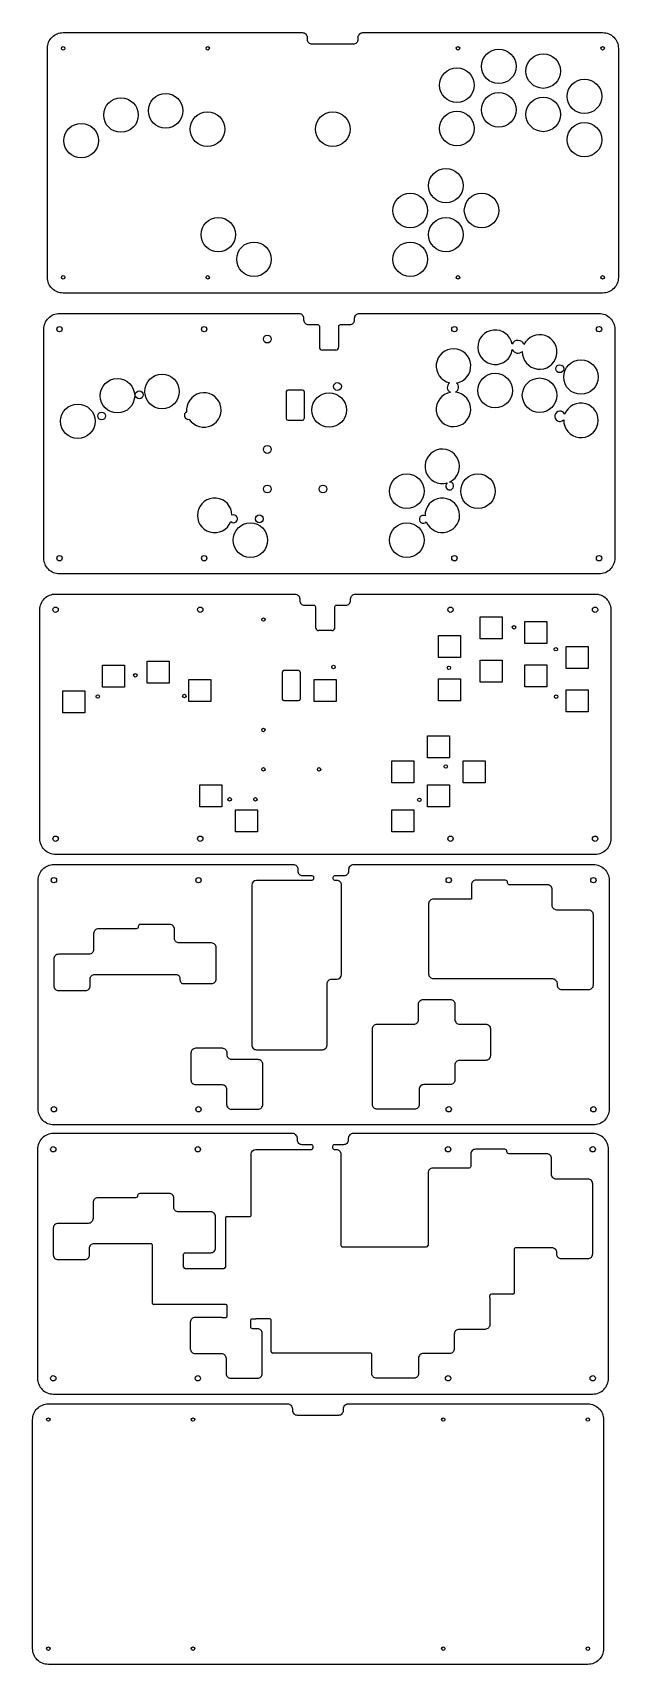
# Model space of a CAD drawing. Header units: inches. Extents: x 3 to 375, y 2 to 1042.
import ezdxf

# ---------------------------------------------------------------- set-up
doc = ezdxf.new("R2010")
doc.units = ezdxf.units.IN
doc.header["$MEASUREMENT"] = 0

msp = doc.modelspace()

# ---------------------------------------------------------------- linework, layer by layer
at = {"linetype": 'Continuous'}
for p, q in [((195.7, 839.5), (187.3, 839.5)), ((174.6, 814), (165.2, 814)), ((193.2, 660.8), (184.8, 660.8)), ((172.1, 635.3), (162.7, 635.3))]:
    msp.add_line(p, q, dxfattribs=at)
for p, q in [((164.2, 813), (164.2, 795.8)), ((175.6, 813), (175.6, 795.8)), ((165.2, 794.8), (174.6, 794.8)), ((161.7, 634.3), (161.7, 617.2)), ((173.1, 634.3), (173.1, 617.2)), ((162.7, 616.2), (172.1, 616.2)), ((125.5, 286.5), (125.5, 255.4)), ((254.4, 270.8), (254.4, 269.2)), ((99.9, 254.4), (124.5, 254.4)), ((125.7, 231.6), (79.9, 231.6)), ((126.7, 224.3), (126.7, 230.6)), ((293.7, 235.7), (293.7, 237.2)), ((308.4, 238.2), (294.7, 238.2)), ((123.2, 223.3), (125.7, 223.3))]:
    msp.add_line(p, q)
for points in [[(213, 1041.7), (365.5, 1041.7, -0.414214), (375.5, 1031.7), (375.5, 885.8, -0.414214), (365.5, 875.8), (22.3, 875.8, -0.414214), (12.3, 885.8), (12.3, 1031.7, -0.414214), (22.3, 1041.7), (174.5, 1041.7, -0.414214), (177.5, 1038.7), (177.5, 1037.5, 0.414214), (180.5, 1034.5), (207, 1034.5, 0.414214), (210, 1037.5), (210, 1038.7, -0.414214)], [(180.6, 501.7), (145.3, 501.7, 0.414213), (142.3, 498.7), (142.3, 396.8, 0.414214), (145.3, 393.8), (187.2, 393.8, 0.414214), (190.2, 396.8), (190.2, 435.8, -0.414214), (193.2, 438.8), (196.4, 438.8, 0.414134), (199.4, 441.8), (199.4, 498.7, 0.414294), (196.4, 501.7), (195.1, 501.7, -0.414214), (194.1, 502.7), (194.1, 503.7, -0.414214), (195.1, 504.7), (201.1, 504.7, 0.414214), (204.1, 507.7), (204.1, 508.8, -0.414214), (207.1, 511.8), (359.6, 511.8, -0.414214), (369.6, 501.8), (369.6, 355.9, -0.414214), (359.6, 345.9), (16.4, 345.9, -0.414214), (6.4, 355.9), (6.4, 501.8, -0.414214), (16.4, 511.8), (168.6, 511.8, -0.414214), (171.6, 508.8), (171.6, 507.7, 0.414214), (174.6, 504.7), (180.6, 504.7, -0.414214), (181.6, 503.7), (181.6, 502.7, -0.414213)], [(254.8, 486.8), (254.8, 442.1, 0.414214), (257.8, 439.1), (333.5, 439.1, -0.414214), (336.5, 436.1), (336.5, 435.1, 0.414214), (339.5, 432.1), (356.6, 432.1, 0.414214), (359.6, 435.1), (359.6, 479.8, 0.414214), (356.6, 482.8), (336.4, 482.8, -0.414214), (333.4, 485.8), (333.4, 495.8, 0.414214), (330.4, 498.8), (306.4, 498.8, -0.414214), (305, 500.2), (305, 500.4, 0.414214), (303.6, 501.8), (285, 501.8, 0.414214), (282, 498.8), (282, 489.8), (257.8, 489.8, 0.414214)], [(96.6, 439.4), (96.6, 438.3, 0.414214), (99, 435.9), (116.7, 435.9, 0.414214), (119.7, 438.9), (119.7, 458.8, 0.414214), (116.7, 461.8), (96.1, 461.8, -0.414214), (93.1, 464.8), (93.1, 470.6, 0.414214), (90.1, 473.6), (71.4, 473.6, 0.414214), (70.1, 472.3), (70.1, 472.2, -0.414214), (68.8, 470.9), (44.7, 470.9, 0.414214), (41.7, 467.9), (41.7, 457.6, -0.414214), (38.7, 454.6), (19.4, 454.6, 0.414214), (16.4, 451.6), (16.4, 434.5, 0.414214), (19.4, 431.5), (36.5, 431.5, 0.414214), (39.5, 434.5), (39.5, 438.8, -0.414214), (42.5, 441.8), (94.2, 441.8, -0.414214)], [(219.1, 358.9), (219.1, 407.1, -0.414214), (222.1, 410.1), (245.4, 410.1, 0.414214), (248.4, 413.1), (248.4, 422.9, -0.414214), (251.4, 425.9), (268.5, 425.9, -0.414214), (271.5, 422.9), (271.5, 413.1, 0.414214), (274.5, 410.1), (291.1, 410.1, -0.414214), (294.1, 407.1), (294.1, 390, -0.414214), (291.1, 387), (274.5, 387, 0.414214), (271.5, 384), (271.5, 374.6, -0.414214), (268.5, 371.6), (251.8, 371.6, 0.414214), (248.8, 368.6), (248.8, 358.9, -0.414214), (245.8, 355.9), (222.1, 355.9, -0.414214)], [(126.6, 390.5), (126.6, 391.7, 0.414214), (123.6, 394.7), (106.6, 394.7, 0.414214), (103.6, 391.7), (103.6, 374.6, 0.414214), (106.6, 371.6), (123.3, 371.6, -0.414214), (126.3, 368.6), (126.3, 358.9, 0.414214), (129.3, 355.9), (146.3, 355.9, 0.414214), (149.3, 358.9), (149.3, 384.5, 0.414214), (146.3, 387.5), (129.6, 387.5, -0.414214)], [(203.6, 168.2), (356.1, 168.2, -0.414214), (366.1, 158.2), (366.1, 12.3, -0.414214), (356.1, 2.3), (12.9, 2.3, -0.414214), (2.9, 12.3), (2.9, 158.2, -0.414214), (12.9, 168.2), (165.1, 168.2, -0.414214), (168.1, 165.2), (168.1, 164.1, 0.414214), (171.1, 161.1), (197.6, 161.1, 0.414214), (200.6, 164.1), (200.6, 165.2, -0.414214)]]:
    msp.add_lwpolyline(points, format="xyb", close=True)
for points in [[(197.7, 841.5), (197.7, 854.7, -0.414214), (198.7, 855.7), (204.7, 855.7, 0.414214), (207.7, 858.7), (207.7, 859.8, -0.414214), (210.7, 862.8), (363.2, 862.8, -0.414214), (373.2, 852.8), (373.2, 706.9, -0.414214), (363.2, 696.9), (20, 696.9, -0.414214), (10, 706.9), (10, 852.8, -0.414214), (20, 862.8), (172.3, 862.8, -0.414214), (175.3, 859.8), (175.3, 858.7, 0.414214), (178.3, 855.7), (184.3, 855.7, -0.414214), (185.3, 854.7), (185.3, 841.5)], [(195.2, 662.8), (195.2, 676, -0.414214), (196.2, 677), (202.2, 677, 0.414214), (205.2, 680), (205.2, 681.1, -0.414214), (208.2, 684.1), (360.7, 684.1, -0.414214), (370.7, 674.1), (370.7, 528.2, -0.414214), (360.7, 518.2), (17.5, 518.2, -0.414214), (7.5, 528.2), (7.5, 674.1, -0.414214), (17.5, 684.1), (169.8, 684.1, -0.414214), (172.8, 681.1), (172.8, 680, 0.414214), (175.8, 677), (181.8, 677, -0.414214), (182.8, 676), (182.8, 662.8)], [(126.5, 287.5), (140.9, 287.5, 0.414214), (141.9, 288.5), (141.9, 327.3, -0.414213), (144.9, 330.3), (180.3, 330.3, 0.414213), (181.3, 331.3), (181.3, 332.3, 0.414214), (180.3, 333.3), (174.3, 333.3, -0.414214), (171.3, 336.3), (171.3, 337.4, 0.414214), (168.3, 340.4), (16, 340.4, 0.414214), (6, 330.4), (6, 184.5, 0.414214), (16, 174.5), (359.2, 174.5, 0.414214), (369.2, 184.5), (369.2, 330.4, 0.414214), (359.2, 340.4), (206.7, 340.4, 0.414214), (203.7, 337.4), (203.7, 336.3, -0.414214), (200.7, 333.3), (194.7, 333.3, 0.414214), (193.7, 332.3), (193.7, 331.3, 0.414214), (194.7, 330.3), (196, 330.3, -0.414294), (199, 327.3), (199, 269.2, 0.414293), (200, 268.2), (253.4, 268.2)], [(309.4, 239.2), (309.4, 266.8, -0.414214), (310.4, 267.8), (333.1, 267.8, -0.414214), (336.1, 264.8), (336.1, 263.8, 0.414214), (339.1, 260.8), (356.2, 260.8, 0.414214), (359.2, 263.8), (359.2, 308.4, 0.414214), (356.2, 311.4), (336, 311.4, -0.414214), (333, 314.4), (333, 324.5, 0.414214), (330, 327.5), (306, 327.5, -0.414214), (304.6, 328.9), (304.6, 329, 0.414214), (303.2, 330.4), (284.6, 330.4, 0.414214), (281.6, 327.4), (281.6, 319.4, -0.414214), (280.6, 318.4), (257.4, 318.4, 0.414214), (254.4, 315.4), (254.4, 270.8)], [(98.9, 255.4), (98.9, 263.5, -0.414214), (99.9, 264.5), (116.3, 264.5, 0.414214), (119.3, 267.5), (119.3, 287.5, 0.414214), (116.3, 290.5), (95.7, 290.5, -0.414214), (92.7, 293.5), (92.7, 299.2, 0.414214), (89.7, 302.2), (71, 302.2, 0.414214), (69.7, 300.9), (69.7, 300.8, -0.414214), (68.4, 299.5), (44.3, 299.5, 0.414214), (41.3, 296.5), (41.3, 286.2, -0.414214), (38.3, 283.2), (19, 283.2, 0.414214), (16, 280.2), (16, 263.2, 0.414214), (19, 260.2), (36.1, 260.2, 0.414214), (39.1, 263.2), (39.1, 267.4, -0.414214), (42.1, 270.4), (77.9, 270.4, -0.414214), (78.9, 269.4), (78.9, 232.6)], [(293.7, 235.7), (293.7, 218.7, -0.414214), (290.7, 215.7), (274.1, 215.7, 0.414214), (271.1, 212.7), (271.1, 203.3, -0.414214), (268.1, 200.3), (251.4, 200.3, 0.414214), (248.4, 197.3), (248.4, 187.5, -0.414214), (245.4, 184.5), (221.7, 184.5, -0.414214), (218.7, 187.5), (218.7, 199.6, 0.414214), (217.7, 200.6), (155.6, 200.6)], [(123.2, 223.3), (106.2, 223.3, 0.414214), (103.2, 220.3), (103.2, 203.3, 0.414214), (106.2, 200.3), (122.9, 200.3, -0.414214), (125.9, 197.3), (125.9, 187.5, 0.414214), (128.9, 184.5), (145.9, 184.5, 0.414214), (148.9, 187.5), (148.9, 213.1, 0.414214), (145.9, 216.1), (142.7, 216.1, -0.414214), (141.7, 217.1), (141.7, 221.4, -0.414214), (142.7, 222.4), (144.9, 222.4)], [(154.6, 201.6), (154.6, 221.4, 0.414214), (153.6, 222.4), (144.9, 222.4)]]:
    msp.add_lwpolyline(points, format="xyb")
for points in [[(301.6, 669.6), (301.6, 655.6), (287.6, 655.6), (287.6, 669.6)], [(329.9, 666.6), (329.9, 652.6), (315.9, 652.6), (315.9, 666.6)], [(275.1, 657.6), (275.1, 643.6), (261.1, 643.6), (261.1, 657.6)], [(356.2, 650.6), (356.2, 636.6), (342.2, 636.6), (342.2, 650.6)], [(61.3, 638.7), (61.3, 624.7), (47.3, 624.7), (47.3, 638.7)], [(89.7, 641.4), (89.7, 627.4), (75.7, 627.4), (75.7, 641.4)], [(301.6, 642), (301.6, 628), (287.6, 628), (287.6, 642)], [(329.9, 639), (329.9, 625), (315.9, 625), (315.9, 639)], [(116.3, 629.6), (116.3, 615.6), (102.3, 615.6), (102.3, 629.6)], [(196, 629.6), (196, 615.6), (182, 615.6), (182, 629.6)], [(275.1, 630), (275.1, 616), (261.1, 616), (261.1, 630)], [(36.1, 622.4), (36.1, 608.4), (22.1, 608.4), (22.1, 622.4)], [(356.2, 623), (356.2, 609), (342.2, 609), (342.2, 623)], [(268, 593.7), (268, 579.7), (254, 579.7), (254, 593.7)], [(245.4, 577.9), (245.4, 563.9), (231.4, 563.9), (231.4, 577.9)], [(290.7, 577.9), (290.7, 563.9), (276.7, 563.9), (276.7, 577.9)], [(123.2, 562.5), (123.2, 548.5), (109.2, 548.5), (109.2, 562.5)], [(268, 562.5), (268, 548.5), (254, 548.5), (254, 562.5)], [(145.9, 546.7), (145.9, 532.7), (131.9, 532.7), (131.9, 546.7)], [(245.4, 546.7), (245.4, 532.7), (231.4, 532.7), (231.4, 546.7)]]:
    msp.add_lwpolyline(points, close=True)
for centre, radius in [((22.3, 1031.7), 1.1), ((114.3, 1031.7), 1.1), ((273.5, 1031.7), 1.1), ((365.5, 1031.7), 1.1), ((22.3, 885.8), 1.1), ((114.3, 885.8), 1.1), ((273.5, 885.8), 1.1), ((365.5, 885.8), 1.1), ((20, 852.8), 1.7), ((20, 852.8), 1.7), ((112, 852.8), 1.7), ((112, 852.8), 1.7), ((271.2, 852.8), 1.7), ((271.2, 852.8), 1.7), ((363.2, 852.8), 1.7), ((363.2, 852.8), 1.7), ((152.2, 846.5), 2.5), ((338.2, 827.6), 2.5), ((70.7, 811), 2.5), ((196.8, 816.3), 2.5), ((46.8, 797.5), 2.5), ((152.2, 776.2), 2.5), ((152.2, 751), 2.5), ((187.6, 751), 2.5), ((147.1, 732), 2.5), ((20, 706.9), 1.7), ((20, 706.9), 1.7), ((112, 706.9), 1.7), ((112, 706.9), 1.7), ((271.2, 706.9), 1.7), ((271.2, 706.9), 1.7), ((363.2, 706.9), 1.7), ((363.2, 706.9), 1.7), ((17.5, 674.1), 1.7), ((17.5, 674.1), 1.7), ((109.5, 674.1), 1.7), ((109.5, 674.1), 1.7), ((268.7, 674.1), 1.7), ((268.7, 674.1), 1.7), ((360.7, 674.1), 1.7), ((360.7, 674.1), 1.7), ((149.7, 667.8), 1.1), ((309.1, 662.9), 1.1), ((335.7, 648.9), 1.1), ((194.3, 637.6), 1.1), ((267.7, 637.1), 1.1), ((68.2, 632.3), 1.1), ((44.3, 618.8), 1.1), ((99.4, 619.1), 1.1), ((335.9, 618.7), 1.1), ((149.7, 597.5), 1.1), ((149.7, 572.4), 1.1), ((185.1, 572.4), 1.1), ((265.7, 574.2), 1.1), ((128.2, 553.3), 1.1), ((144.6, 553.3), 1.1), ((248.9, 553), 1.1), ((17.5, 528.2), 1.7), ((17.5, 528.2), 1.7), ((109.5, 528.2), 1.7), ((109.5, 528.2), 1.7), ((268.7, 528.2), 1.7), ((268.7, 528.2), 1.7), ((360.7, 528.2), 1.7), ((360.7, 528.2), 1.7), ((16.4, 501.8), 1.7), ((16.4, 501.8), 1.7), ((108.4, 501.8), 1.7), ((108.4, 501.8), 1.7), ((267.6, 501.8), 1.7), ((267.6, 501.8), 1.7), ((359.6, 501.8), 1.7), ((359.6, 501.8), 1.7), ((16.4, 355.9), 1.7), ((16.4, 355.9), 1.7), ((108.4, 355.9), 1.7), ((108.4, 355.9), 1.7), ((267.6, 355.9), 1.7), ((267.6, 355.9), 1.7), ((359.6, 355.9), 1.7), ((359.6, 355.9), 1.7), ((16, 330.4), 1.7), ((16, 330.4), 1.7), ((108, 330.4), 1.7), ((108, 330.4), 1.7), ((267.2, 330.4), 1.7), ((267.2, 330.4), 1.7), ((359.2, 330.4), 1.7), ((359.2, 330.4), 1.7), ((16, 184.5), 1.7), ((16, 184.5), 1.7), ((108, 184.5), 1.7), ((108, 184.5), 1.7), ((267.2, 184.5), 1.7), ((267.2, 184.5), 1.7), ((359.2, 184.5), 1.7), ((359.2, 184.5), 1.7), ((12.9, 158.2), 1.1), ((104.9, 158.2), 1.1), ((264.1, 158.2), 1.1), ((356.1, 158.2), 1.1), ((12.9, 12.3), 1.1), ((104.9, 12.3), 1.1), ((264.1, 12.3), 1.1), ((356.1, 12.3), 1.1)]:
    msp.add_circle(centre, radius)
for centre in [(299.4, 1020.2), (272.8, 1008.2), (327.7, 1017.2), (353.9, 1001.1), (59.1, 989.2), (87.5, 991.9), (299.4, 992.5), (327.7, 989.6), (114.1, 980.2), (193.8, 980.2), (272.8, 980.6), (33.8, 972.9), (353.9, 973.5), (265.8, 944.2), (243.1, 928.4), (288.5, 928.4), (121, 913), (265.8, 913), (143.7, 897.3), (243.1, 897.3), (351.7, 822.3), (56.8, 810.4), (85.2, 813.1), (297.1, 813.7), (325.4, 810.7), (191.5, 801.3), (31.6, 794.1), (240.9, 749.6), (286.2, 749.6), (141.4, 718.4), (240.9, 718.4)]:
    msp.add_circle(centre, 11, dxfattribs=at)
for centre, radius, start, end in [((297.1, 841.3), 11, 10.203, 352.1423), ((325.4, 838.3), 11, 178.3315, 154.991), ((187.3, 841.5), 2, 180, 270), ((195.7, 841.5), 2, 270, 0), ((270.6, 829.3), 11, 280.1226, 256.9976), ((111.8, 801.3), 11, 212.8294, 186.6331), ((270.6, 801.7), 11, 99.566, 83.2081), ((351.7, 794.7), 11, 178.1856, 159.2147), ((263.5, 765.4), 11, 294.9017, 286.0942), ((118.7, 734.2), 11, 0.5587, 338.5572), ((263.5, 734.2), 11, 201.8805, 181.2035), ((184.8, 662.8), 2, 180, 270), ((193.2, 662.8), 2, 270, 0)]:
    msp.add_arc(centre, radius, start, end, dxfattribs=at)
for centre, radius, start, end in [((311.6, 841.6), 4.07, 19.7587, 156.1033), ((311.6, 841.6), 4.07, 206.242, 313.5638), ((165.2, 813), 1, 90, 180), ((174.6, 813), 1, 0, 90), ((270.2, 815.8), 3.54, 127.0417, 245.1766), ((270.2, 815.8), 3.54, 297.5974, 50.0785), ((338.3, 797.3), 3.27, 22.3826, 315.0177), ((101.9, 797.8), 2.5, 114.076, 285.3865), ((165.2, 795.8), 1, 180, 270), ((174.6, 795.8), 1, 270, 0), ((268.2, 752.9), 2.5, 130.2438, 90.7521), ((130.7, 732), 2.5, 226.6577, 112.4582), ((251.4, 731.7), 2.5, 63.6936, 319.3904), ((162.7, 634.3), 1, 90, 180), ((172.1, 634.3), 1, 0, 90), ((162.7, 617.2), 1, 180, 270), ((172.1, 617.2), 1, 270, 0), ((126.5, 286.5), 1, 90, 180), ((253.4, 269.2), 1, 270, 0), ((99.9, 255.4), 1, 180, 270), ((124.5, 255.4), 1, 270, 0), ((308.4, 239.2), 1, 270, 0), ((79.9, 232.6), 1, 180, 270), ((125.7, 230.6), 1, 0, 90), ((294.7, 237.2), 1, 90, 180), ((125.7, 224.3), 1, 270, 0), ((155.6, 201.6), 1, 180, 270)]:
    msp.add_arc(centre, radius, start, end)

doc.saveas('drawing.dxf')
